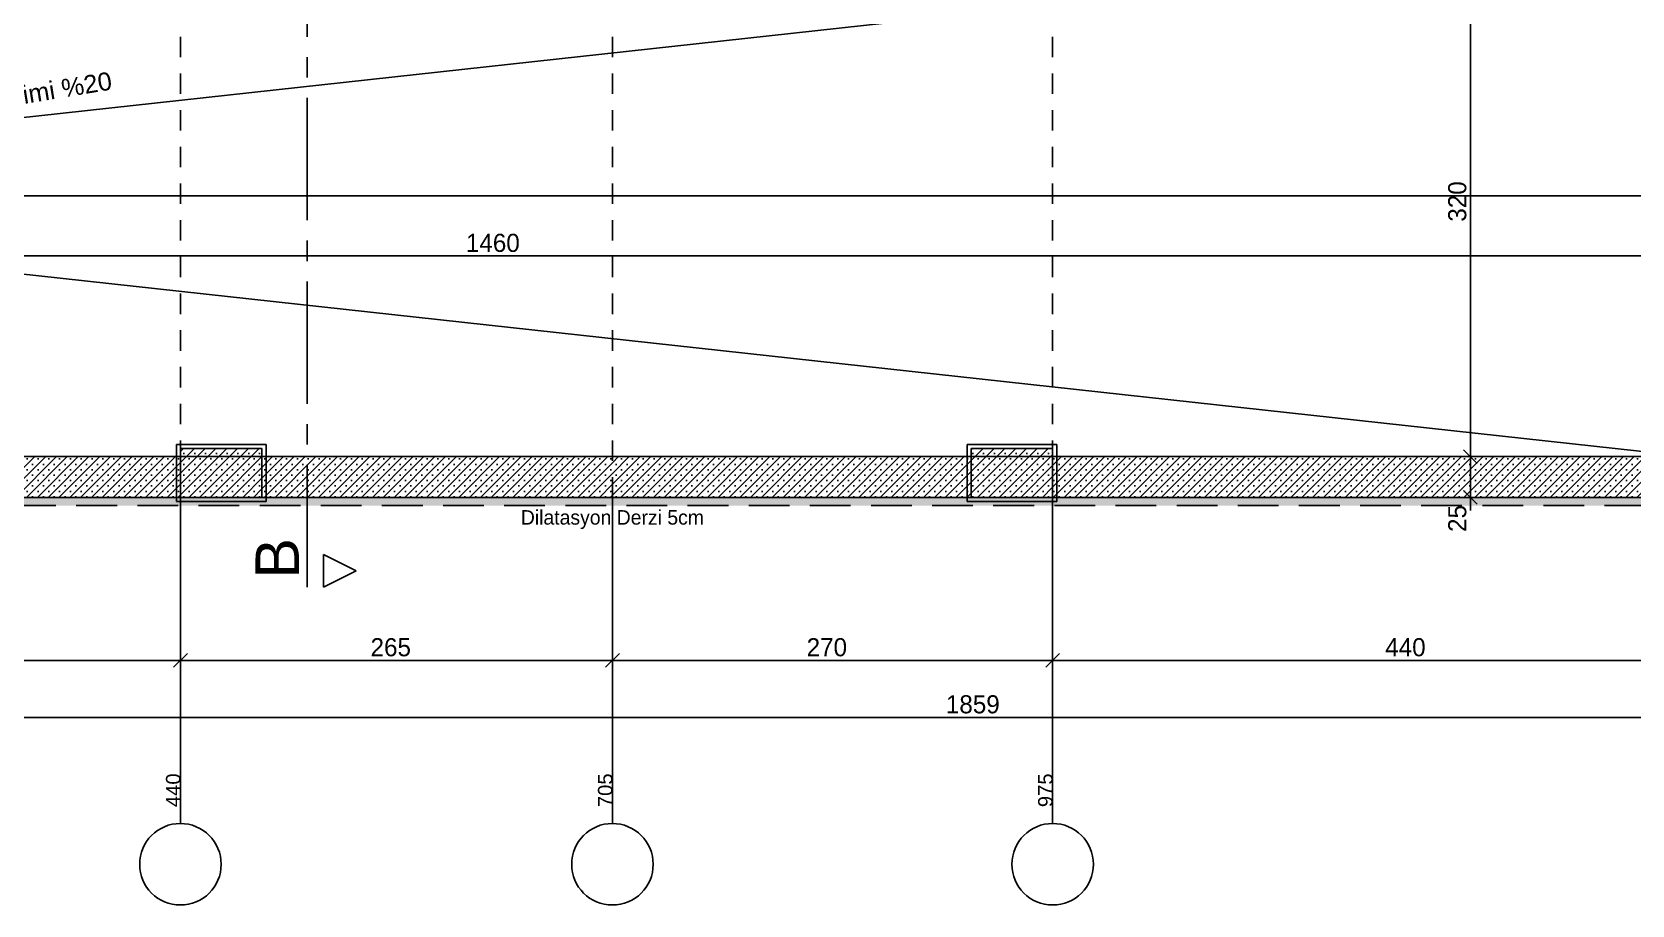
# Model space of a CAD drawing. Header units: metres. Extents: x -220 to 294, y -29 to 18.
# Drawn here: x -137.19 to -127.38, y -6.15 to -0.8 of the extents above; entities that cross this region are included whole.
import ezdxf

# ---------------------------------------------------------------- set-up
doc = ezdxf.new("R2010")
doc.units = ezdxf.units.M
doc.header["$MEASUREMENT"] = 0
for name, pattern in [('CENTER2', [1.125, 0.75, -0.125, 0.125, -0.125]), ('DASHED2', [0.375, 0.25, -0.125]), ('HIDDEN2', [0.1875, 0.125, -0.0625])]:
    doc.linetypes.add(name, pattern=pattern)
for name, color, linetype in [('Aks', 7, 'Continuous'), ('Cizgi', 7, 'Continuous'), ('Kolon', 7, 'Continuous'), ('Kot', 7, 'Continuous'), ('Merdiven', 7, 'Continuous'), ('Olculendirme', 7, 'Continuous'), ('Panel', 7, 'Continuous'), ('Standart', 7, 'Continuous'), ('Tarama', 7, 'Continuous'), ('Yazi', 7, 'Continuous')]:
    doc.layers.add(name, color=color, linetype=linetype)
doc.styles.add('arial_1_18', font='arial.ttf', dxfattribs={"height": 0.2})
doc.styles.add('comic sans ms_1_18', font='comic.ttf', dxfattribs={"height": 0.2})
doc.styles.add('comic sans msbold_1_18', font='comicbd.ttf', dxfattribs={"height": 0.2})

msp = doc.modelspace()

# ---------------------------------------------------------------- hatches: boundary and pattern name
at = {"layer": 'Kolon', "linetype": 'Continuous', "lineweight": -3}
h = msp.add_hatch(dxfattribs=at)
h.set_pattern_fill('SACNCR', color=47, scale=0.5, style=0)
h.paths.add_polyline_path([(-136.283, -3.65), (-136.283, -3.35), (-135.783, -3.35), (-135.783, -3.65)])
h = msp.add_hatch(dxfattribs=at)
h.set_pattern_fill('SACNCR', color=47, scale=0.5, style=0)
h.paths.add_polyline_path([(-131.433, -3.65), (-131.433, -3.35), (-130.933, -3.35), (-130.933, -3.65)])
at = {"layer": 'Panel', "linetype": 'Continuous', "lineweight": -3}
h = msp.add_hatch(dxfattribs=at)
h.set_pattern_fill('SACNCR', color=59, scale=0.5, style=0)
h.paths.add_polyline_path([(-136.283, -3.65), (-140.183, -3.65), (-140.183, -3.4), (-136.283, -3.4)])
h = msp.add_hatch(dxfattribs=at)
h.set_pattern_fill('SACNCR', color=59, scale=0.5, style=0)
h.paths.add_polyline_path([(-133.633, -3.65), (-135.783, -3.65), (-135.783, -3.4), (-133.633, -3.4)])
h = msp.add_hatch(dxfattribs=at)
h.set_pattern_fill('SACNCR', color=59, scale=0.5, style=0)
h.paths.add_polyline_path([(-131.433, -3.65), (-133.633, -3.65), (-133.633, -3.4), (-131.433, -3.4)])
h = msp.add_hatch(dxfattribs=at)
h.set_pattern_fill('SACNCR', color=59, scale=0.5, style=0)
h.paths.add_polyline_path([(-127.0342, -3.65), (-130.933, -3.65), (-130.933, -3.4), (-127.0342, -3.4)])
at = {"layer": 'Tarama', "linetype": 'Continuous', "lineweight": -3}
h = msp.add_hatch(dxfattribs=at)
h.set_pattern_fill('AR-B88', color=58, scale=0.01, style=0)
h.paths.add_polyline_path([(-144.6105, -3.65), (-144.6105, -3.7), (-122.0966, -3.7), (-122.0966, -3.65)])

# ---------------------------------------------------------------- linework, layer by layer
at = {"layer": 'Aks', "color": 248, "linetype": 'HIDDEN2', "lineweight": -3}
for points in [[(-136.283, -3.65), (-136.283, 8.5)], [(-133.633, -3.65), (-133.633, 8.5)], [(-130.933, -3.65), (-130.933, 8.5)], [(-144.6105, -3.65), (-122.0966, -3.65)]]:
    msp.add_lwpolyline(points, dxfattribs=at)
at = {"layer": 'Aks', "color": 248, "linetype": 'Continuous', "lineweight": -3}
for points in [[(-136.283, -5.65), (-136.283, -3.65)], [(-133.633, -5.65), (-133.633, -3.65)], [(-130.933, -5.65), (-130.933, -3.65)]]:
    msp.add_lwpolyline(points, dxfattribs=at)
at = {"layer": 'Aks', "color": 115, "linetype": 'Continuous', "lineweight": -3}
for centre in [(-136.283, -5.9), (-133.633, -5.9), (-130.933, -5.9)]:
    msp.add_circle(centre, 0.25, dxfattribs=at)
at = {"layer": 'Cizgi', "color": 1, "linetype": 'Continuous', "lineweight": -3}
for points in [[(-141.6342, -1.8), (-127.0342, -0.2)], [(-141.6342, -1.8), (-127.0342, -3.4)], [(-122.0468, -3.65), (-144.6105, -3.65)]]:
    msp.add_lwpolyline(points, dxfattribs=at)
at = {"layer": 'Cizgi', "color": 1, "linetype": 'DASHED2', "lineweight": -3}
msp.add_lwpolyline([(-122.0468, -3.7), (-144.6105, -3.7)], dxfattribs=at)
at = {"layer": 'Kolon', "color": 187, "linetype": 'Continuous', "lineweight": -3}
for points in [[(-136.3081, -3.6751), (-136.3081, -3.3249)], [(-136.3081, -3.3249), (-135.7579, -3.3249)], [(-135.7579, -3.3249), (-135.7579, -3.6751)], [(-131.4581, -3.6751), (-131.4581, -3.3249)], [(-131.4581, -3.3249), (-130.9079, -3.3249)], [(-130.9079, -3.3249), (-130.9079, -3.6751)], [(-135.7579, -3.6751), (-136.3081, -3.6751)], [(-130.9079, -3.6751), (-131.4581, -3.6751)]]:
    msp.add_lwpolyline(points, dxfattribs=at)
at = {"layer": 'Kolon', "color": 177, "linetype": 'Continuous', "lineweight": -3}
for points in [[(-136.283, -3.65), (-136.283, -3.35)], [(-136.283, -3.35), (-135.783, -3.35)], [(-135.783, -3.35), (-135.783, -3.65)], [(-131.433, -3.65), (-131.433, -3.35)], [(-131.433, -3.35), (-130.933, -3.35)], [(-130.933, -3.35), (-130.933, -3.65)], [(-135.783, -3.65), (-136.283, -3.65)], [(-130.933, -3.65), (-131.433, -3.65)]]:
    msp.add_lwpolyline(points, dxfattribs=at)
at = {"layer": 'Merdiven', "color": 38, "linetype": 'Continuous', "lineweight": -3}
msp.add_lwpolyline([(-127.0342, -1.8), (-141.6342, -1.8)], dxfattribs=at)
at = {"layer": 'Merdiven', "color": 59, "linetype": 'Continuous', "lineweight": -3}
msp.add_lwpolyline([(-127.0342, -3.4), (-141.6342, -3.4)], dxfattribs=at)
at = {"layer": 'Olculendirme', "color": 47, "linetype": 'Continuous', "lineweight": -3}
for points in [[(-128.3704, -3.73), (-128.3704, 8.58)], [(-141.7142, -2.1692), (-126.9542, -2.1692)], [(-128.3204, -3.4), (-128.4204, -3.4)], [(-128.3204, -3.65), (-128.4204, -3.65)], [(-136.283, -4.3994), (-136.283, -4.6994)], [(-133.633, -4.3994), (-133.633, -4.6994)], [(-130.933, -4.3994), (-130.933, -4.6994)], [(-140.763, -4.6494), (-122.0166, -4.6494)], [(-140.763, -4.9994), (-122.0166, -4.9994)]]:
    msp.add_lwpolyline(points, dxfattribs=at)
at = {"layer": 'Olculendirme', "color": 59, "linetype": 'Continuous', "lineweight": -3}
for points in [[(-128.4128, -3.3576), (-128.328, -3.4424)], [(-128.4128, -3.6076), (-128.328, -3.6924)], [(-136.2406, -4.607), (-136.3254, -4.6918)], [(-133.5906, -4.607), (-133.6754, -4.6918)], [(-130.8906, -4.607), (-130.9754, -4.6918)]]:
    msp.add_lwpolyline(points, dxfattribs=at)
at = {"layer": 'Panel', "color": 177, "linetype": 'Continuous', "lineweight": -3}
for points in [[(-140.183, -3.4), (-136.283, -3.4)], [(-135.783, -3.4), (-133.633, -3.4)], [(-133.633, -3.4), (-131.433, -3.4)], [(-130.933, -3.4), (-127.0342, -3.4)], [(-140.183, -3.65), (-136.283, -3.65)], [(-135.783, -3.65), (-133.633, -3.65)], [(-133.633, -3.65), (-131.433, -3.65)], [(-130.933, -3.65), (-127.0342, -3.65)]]:
    msp.add_lwpolyline(points, dxfattribs=at)
at = {"layer": 'Standart', "color": 250, "linetype": 'CENTER2', "lineweight": -3}
msp.add_lwpolyline([(-135.506, -4.2), (-135.506, 9.6029)], dxfattribs=at)
at = {"layer": 'Standart', "color": 250, "linetype": 'Continuous', "lineweight": -3}
for points in [[(-135.406, -4), (-135.406, -4.2)], [(-135.406, -4), (-135.206, -4.1)], [(-135.406, -4.2), (-135.206, -4.1)]]:
    msp.add_lwpolyline(points, dxfattribs=at)

# ---------------------------------------------------------------- texts
at = {"layer": 'Aks', "color": 250, "linetype": 'Continuous', "lineweight": -3, "style": 'arial_1_18'}
for s, p in [('440', (-136.283, -5.55)), ('705', (-133.633, -5.55)), ('975', (-130.933, -5.55))]:
    msp.add_text(s, height=0.08889, rotation=90, dxfattribs=at).set_placement(p)
at = {"layer": 'Kot', "color": 19, "linetype": 'Continuous', "lineweight": -3, "style": 'arial_1_18'}
msp.add_text('Rampa Eğimi %20', height=0.111111, rotation=9.31102, dxfattribs=at).set_placement((-137.9648, -1.3552))
at = {"layer": 'Olculendirme', "color": 19, "linetype": 'Continuous', "lineweight": -3, "style": 'comic sans ms_1_18'}
for s, p in [('320', (-128.3954, -1.9588)), ('25', (-128.3954, -3.8618))]:
    msp.add_text(s, height=0.11111, rotation=90, dxfattribs=at).set_placement(p)
for s, p in [('1460', (-134.5321, -2.1442)), ('265', (-135.1168, -4.6244)), ('270', (-132.4418, -4.6244)), ('440', (-128.8925, -4.6244)), ('1859', (-131.5877, -4.9744))]:
    msp.add_text(s, height=0.11111, dxfattribs=at).set_placement(p)
at = {"layer": 'Standart', "color": 19, "linetype": 'Continuous', "lineweight": -3, "style": 'arial_1_18'}
msp.add_text('B', height=0.2667, rotation=90, dxfattribs=at).set_placement((-135.556, -4.1475))
at = {"layer": 'Yazi', "color": 216, "linetype": 'Continuous', "lineweight": -3, "style": 'comic sans msbold_1_18'}
msp.add_text('Dilatasyon Derzi 5cm', height=0.088889, dxfattribs=at).set_placement((-134.1948, -3.817))

doc.saveas('drawing.dxf')
